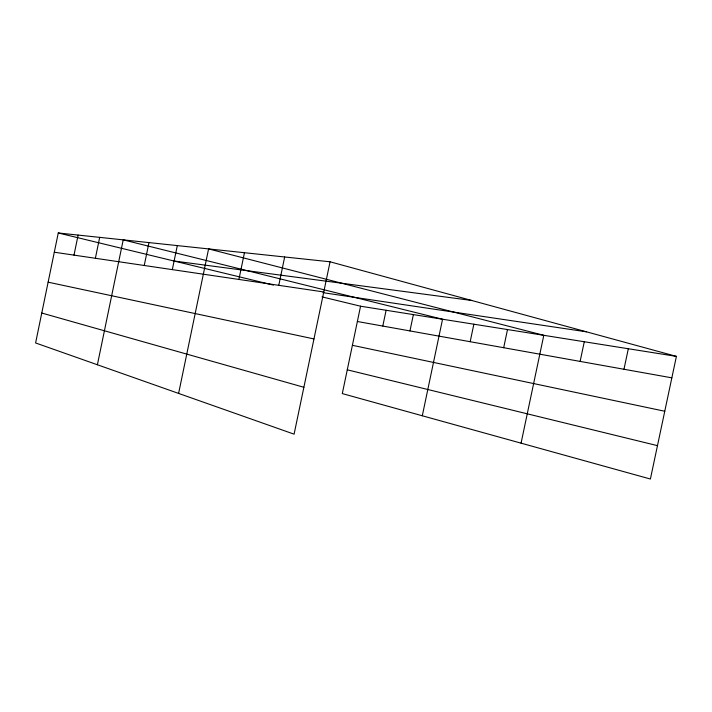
<?xml version="1.0" encoding="UTF-8"?>
<svg xmlns="http://www.w3.org/2000/svg" width="712" height="712" viewBox="0 0 712 712"><rect width="100%" height="100%" fill="white"/><g stroke="black" fill="none" stroke-linecap="round" stroke-linejoin="round"><path stroke-width="1.07" d="M330.065 261.793L58.268 232.975L35.6 342.953L294.092 434.169L330.065 261.793L676.4 356.374L650.394 479.025L342.303 393.594L360.566 306.213L676.4 356.374M73.986 255.118L78.124 235.076M95.372 258.278L99.689 237.363M97.393 364.758L123.22 239.864L442.553 319.234L422.296 415.772M144.233 265.487L148.977 242.596M172.322 269.625L177.297 245.595M178.605 393.416L208.589 248.915L543.799 335.316L521.068 443.167M238.903 279.451L244.456 252.715M278.766 285.325L284.667 256.979M382.798 326.052L386.109 310.272M409.952 330.92L413.378 314.597M470.178 341.707L473.854 324.209M503.687 347.714L507.505 329.549M580.129 361.402L584.285 341.742M623.979 369.261L628.322 348.738M173.924 260.993L471.7 300.473M54.299 252.217L323.764 291.964M322.954 292.659L586.492 331.819M357.371 321.504L671.852 377.841M352.395 345.302L664.768 411.251M48.131 282.175L313.965 338.939M58.268 232.975L273.372 285.085M321.984 296.868L360.566 306.213M347.269 369.813L657.47 445.65M41.768 313.031L303.882 387.284"/></g></svg>
